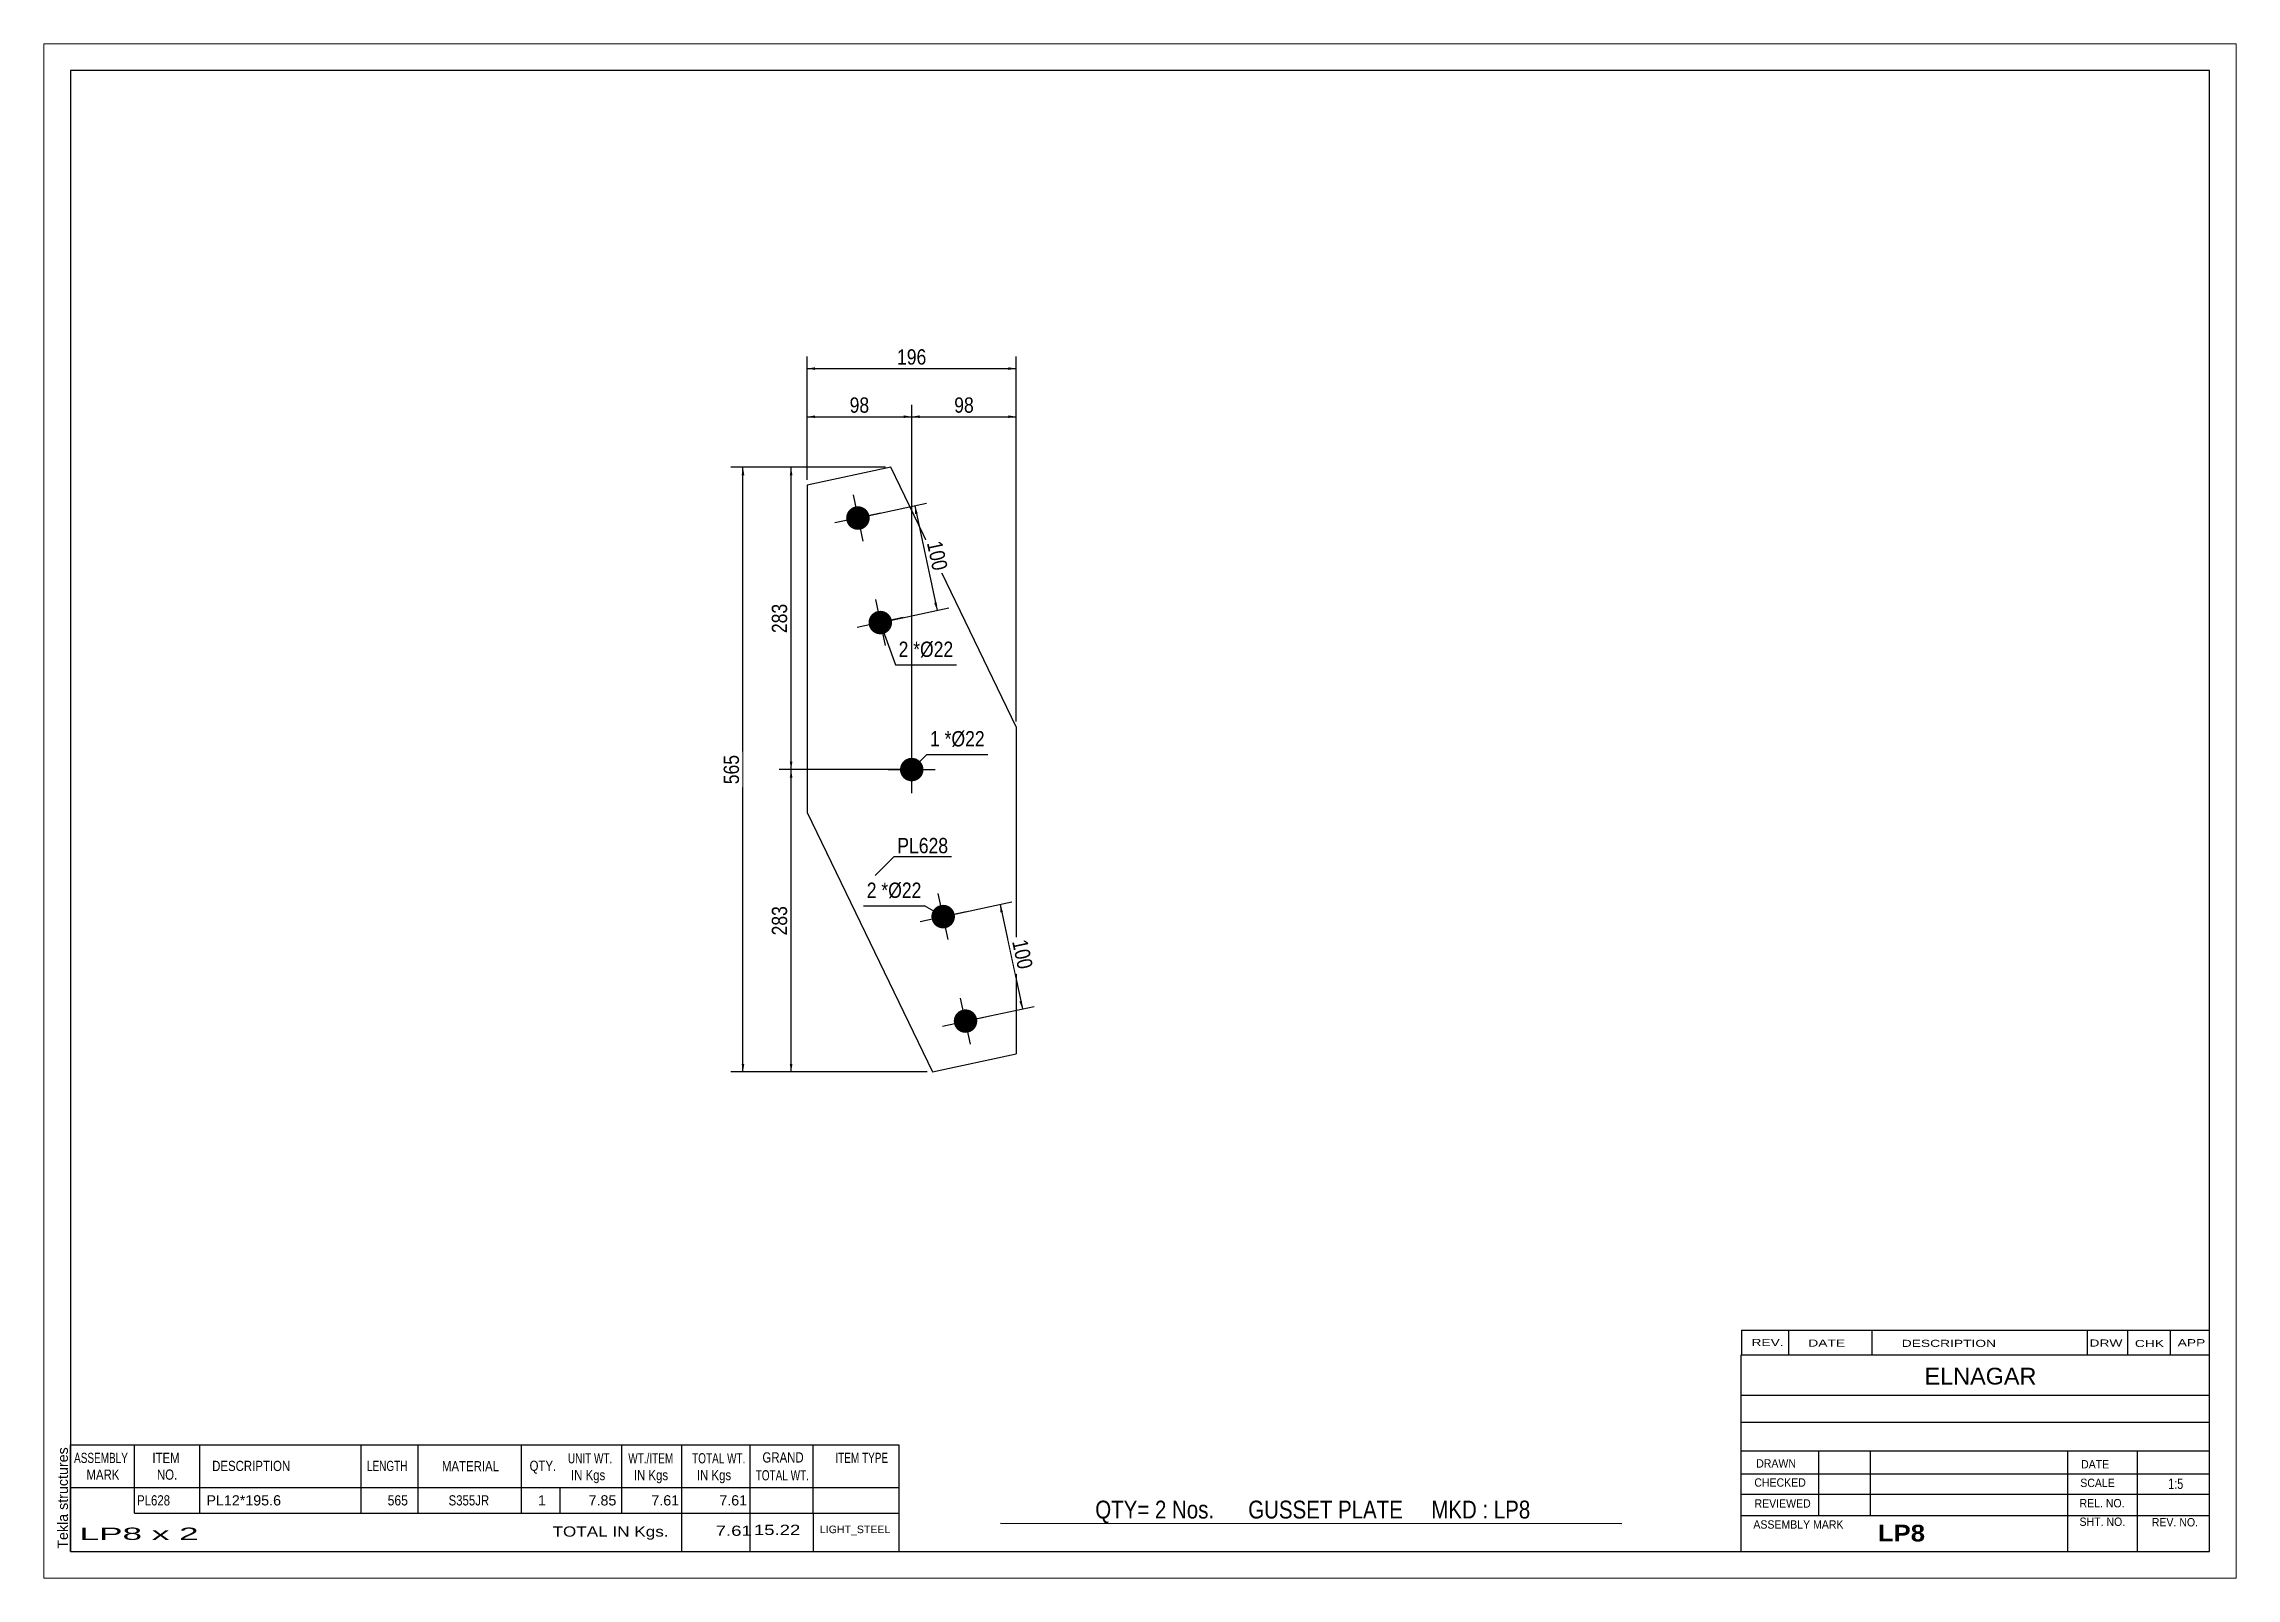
# Paper-space layout 'Layout1' of a CAD drawing. Header units: millimetres. Extents: x 0 to 410, y 0 to 287.
# The model-space entities are those that its viewports show. They can reach past a viewport. Long polylines and large blocks are cut down to what shows.
import ezdxf

# ---------------------------------------------------------------- set-up
doc = ezdxf.new("R2010")
doc.units = ezdxf.units.MM
doc.layers.add('Viewport layer', color=7, linetype='Continuous', plot=False)
doc.styles.add('Arial', font='ARIAL.TTF', dxfattribs={"height": 0.2})
doc.styles.add('Arial Bold', font='ARIALBD.TTF', dxfattribs={"height": 0.2})
doc.styles.add('Arial Narrow', font='ARIALN.TTF', dxfattribs={"height": 0.2})

# ---------------------------------------------------------------- blocks, each defined once
blk = doc.blocks.new('Unknown-629109348-1212')
at = {"color": 5, "linetype": 'Continuous'}
for p, q in [((262.25, 130.75), (-137.75, 130.75)), ((-137.75, 130.75), (-137.75, -146.25)), ((262.25, -146.25), (262.25, 130.75)), ((-137.75, -146.25), (262.25, -146.25))]:
    blk.add_line(p, q, dxfattribs=at)
at = {"color": 174, "linetype": 'Continuous', "style": 'Arial'}
blk.add_text('Tekla structures', height=1.9102, rotation=90, dxfattribs=at).set_placement((-138.25, -145.75))
blk = doc.blocks.new('Bolt-629109348-1302 - 1222')
at = {"linetype": 'Continuous'}
for points in [[(23.28, -27.96, -1), (27.59, -27.04, -1)], [(27.47, -47.51, -1), (31.77, -46.59, -1)]]:
    blk.add_hatch(color=3, dxfattribs=at).paths.add_polyline_path(points)
at = {"color": 3, "linetype": 'Continuous'}
for p, q in [((26.36, -31.8), (24.52, -23.19)), ((21.13, -28.42), (29.74, -26.58)), ((30.54, -51.36), (28.7, -42.75)), ((25.31, -47.97), (33.92, -46.13))]:
    blk.add_line(p, q, dxfattribs=at)
blk = doc.blocks.new('Part-629109348-1318 - 1222')
at = {"color": 2, "linetype": 'Continuous'}
for p, q in [((15.65, 56.55), (0, 53.2)), ((39.11, 8), (15.65, 56.55)), ((0, 53.2), (0, -8)), ((39.11, 8), (39.11, -53.2)), ((0, -8), (23.47, -56.55)), ((23.47, -56.55), (39.11, -53.2))]:
    blk.add_line(p, q, dxfattribs=at)
blk = doc.blocks.new('Bolt-629109348-1261 - 1222')
at = {"linetype": 'Continuous'}
blk.add_hatch(color=3, dxfattribs=at).paths.add_polyline_path([(19.56, 2.2, -1), (19.56, -2.2, -1)])
at = {"color": 3, "linetype": 'Continuous'}
for p, q in [((19.56, -4.4), (19.56, 4.4)), ((15.16, 0), (23.96, 0))]:
    blk.add_line(p, q, dxfattribs=at)
blk = doc.blocks.new('Bolt-629109348-1297 - 1222')
at = {"linetype": 'Continuous'}
for points in [[(11.65, 47.51, -1), (7.34, 46.59, -1)], [(15.83, 27.96, -1), (11.53, 27.04, -1)]]:
    blk.add_hatch(color=3, dxfattribs=at).paths.add_polyline_path(points)
at = {"color": 3, "linetype": 'Continuous'}
for p, q in [((8.58, 51.36), (10.42, 42.75)), ((13.8, 47.97), (5.19, 46.13)), ((12.76, 31.8), (14.6, 23.19)), ((17.98, 28.42), (9.37, 26.58))]:
    blk.add_line(p, q, dxfattribs=at)
blk = doc.blocks.new('StraightDimension-629109348-1361 - 1222')
at = {"linetype": 'Continuous'}
for points in [[(-12.25, 55.05), (-12, 56.55), (-11.75, 55.05)], [(-11.75, -55.05), (-12, -56.55), (-12.25, -55.05)]]:
    blk.add_hatch(color=7, dxfattribs=at).paths.add_polyline_path(points)
at = {"color": 7, "linetype": 'Continuous'}
for p, q in [((14.65, 56.55), (-14.25, 56.55)), ((-12, -56.55), (-12, 56.55)), ((22.47, -56.55), (-14.25, -56.55))]:
    blk.add_line(p, q, dxfattribs=at)
at = {"color": 0}
blk.add_wipeout([(-12.15, 3.34), (-16.35, 3.34), (-16.35, -3.34), (-12.15, -3.34)], dxfattribs=at)
at = {"color": 3, "style": 'Arial Narrow'}
blk.add_text('565', height=2.863, rotation=90.0002, dxfattribs=at).set_placement((-12.75, -2.74))
blk = doc.blocks.new('StraightDimension-629109348-1332 - 1222')
at = {"linetype": 'Continuous'}
for points in [[(20.2, 47.81), (20.13, 49.33), (20.69, 47.91)], [(24.24, 31.29), (24.31, 29.77), (23.75, 31.18)]]:
    blk.add_hatch(color=7, dxfattribs=at).paths.add_polyline_path(points)
at = {"color": 7, "linetype": 'Continuous'}
for p, q in [((10.47, 47.26), (22.33, 49.8)), ((20.13, 49.33), (24.31, 29.77)), ((14.66, 27.7), (26.51, 30.24))]:
    blk.add_line(p, q, dxfattribs=at)
at = {"color": 0}
blk.add_wipeout([(23.07, 36.31), (27.17, 37.19), (25.78, 43.73), (21.67, 42.85)], dxfattribs=at)
at = {"color": 3, "style": 'Arial Narrow'}
blk.add_text('100', height=2.863, rotation=-77.9337, dxfattribs=at).set_placement((22.38, 42.39))
blk = doc.blocks.new('StraightDimension-629109348-1350 - 1222')
at = {"linetype": 'Continuous'}
for points in [[(36.14, -26.74), (36.07, -25.22), (36.63, -26.64)], [(40.18, -43.26), (40.25, -44.78), (39.69, -43.37)]]:
    blk.add_hatch(color=7, dxfattribs=at).paths.add_polyline_path(points)
at = {"color": 7, "linetype": 'Continuous'}
for p, q in [((26.41, -27.29), (38.27, -24.75)), ((36.07, -25.22), (40.25, -44.78)), ((30.59, -46.84), (42.45, -44.31))]:
    blk.add_line(p, q, dxfattribs=at)
at = {"color": 0}
blk.add_wipeout([(39.01, -38.24), (43.11, -37.36), (41.72, -30.82), (37.61, -31.7)], dxfattribs=at)
at = {"color": 3, "style": 'Arial Narrow'}
blk.add_text('100', height=2.863, rotation=-77.9337, dxfattribs=at).set_placement((38.32, -32.16))
blk = doc.blocks.new('StraightDimension-629109348-1374 - 1222')
at = {"linetype": 'Continuous'}
for points in [[(-3.25, -1.5), (-3, 0), (-2.75, -1.5)], [(-2.75, -55.05), (-3, -56.55), (-3.25, -55.05)]]:
    blk.add_hatch(color=7, dxfattribs=at).paths.add_polyline_path(points)
at = {"color": 7, "linetype": 'Continuous'}
for p, q in [((18.56, 0), (-5.25, 0)), ((-3, -56.55), (-3, 0)), ((22.47, -56.55), (-5.25, -56.55))]:
    blk.add_line(p, q, dxfattribs=at)
at = {"color": 0}
blk.add_wipeout([(-3.15, -24.93), (-7.35, -24.93), (-7.35, -31.62), (-3.15, -31.62)], dxfattribs=at)
at = {"color": 3, "style": 'Arial Narrow'}
blk.add_text('283', height=2.863, rotation=90.0002, dxfattribs=at).set_placement((-3.75, -31.02))
blk = doc.blocks.new('StraightDimension-629109348-1391 - 1222')
at = {"linetype": 'Continuous'}
for points in [[(-3.25, 55.05), (-3, 56.55), (-2.75, 55.05)], [(-2.75, 1.5), (-3, 0), (-3.25, 1.5)]]:
    blk.add_hatch(color=7, dxfattribs=at).paths.add_polyline_path(points)
at = {"color": 7, "linetype": 'Continuous'}
for p, q in [((14.65, 56.55), (-5.25, 56.55)), ((-3, 0), (-3, 56.55)), ((18.56, 0), (-5.25, 0))]:
    blk.add_line(p, q, dxfattribs=at)
at = {"color": 0}
blk.add_wipeout([(-3.15, 31.62), (-7.35, 31.62), (-7.35, 24.93), (-3.15, 24.93)], dxfattribs=at)
at = {"color": 3, "style": 'Arial Narrow'}
blk.add_text('283', height=2.863, rotation=90.0002, dxfattribs=at).set_placement((-3.75, 25.53))
blk = doc.blocks.new('StraightDimension-629109348-1409 - 1222')
at = {"linetype": 'Continuous'}
for points in [[(1.5, 74.75), (0, 75), (1.5, 75.25)], [(37.61, 75.25), (39.11, 75), (37.61, 74.75)]]:
    blk.add_hatch(color=7, dxfattribs=at).paths.add_polyline_path(points)
at = {"color": 7, "linetype": 'Continuous'}
for p, q in [((0, 54.2), (0, 77.25)), ((0, 75), (39.11, 75)), ((39.11, 9), (39.11, 77.25))]:
    blk.add_line(p, q, dxfattribs=at)
at = {"color": 0}
blk.add_wipeout([(22.9, 75.15), (22.9, 79.35), (16.21, 79.35), (16.21, 75.15)], dxfattribs=at)
at = {"color": 3, "style": 'Arial Narrow'}
blk.add_text('196', height=2.863, dxfattribs=at).set_placement((16.81, 75.75))
blk = doc.blocks.new('StraightDimension-629109348-1422 - 1222')
at = {"linetype": 'Continuous'}
for points in [[(1.5, 65.75), (0, 66), (1.5, 66.25)], [(18.06, 66.25), (19.56, 66), (18.06, 65.75)]]:
    blk.add_hatch(color=7, dxfattribs=at).paths.add_polyline_path(points)
at = {"color": 7, "linetype": 'Continuous'}
for p, q in [((0, 54.2), (0, 68.25)), ((0, 66), (19.56, 66)), ((19.56, 1), (19.56, 68.25))]:
    blk.add_line(p, q, dxfattribs=at)
at = {"color": 0}
blk.add_wipeout([(12.21, 66.15), (12.21, 70.35), (7.35, 70.35), (7.35, 66.15)], dxfattribs=at)
at = {"color": 3, "style": 'Arial Narrow'}
blk.add_text('98', height=2.863, dxfattribs=at).set_placement((7.95, 66.75))
blk = doc.blocks.new('StraightDimension-629109348-1439 - 1222')
at = {"linetype": 'Continuous'}
for points in [[(21.06, 65.75), (19.56, 66), (21.06, 66.25)], [(37.61, 66.25), (39.11, 66), (37.61, 65.75)]]:
    blk.add_hatch(color=7, dxfattribs=at).paths.add_polyline_path(points)
at = {"color": 7, "linetype": 'Continuous'}
for p, q in [((19.56, 1), (19.56, 68.25)), ((19.56, 66), (39.11, 66)), ((39.11, 9), (39.11, 68.25))]:
    blk.add_line(p, q, dxfattribs=at)
at = {"color": 0}
blk.add_wipeout([(31.76, 66.15), (31.76, 70.35), (26.91, 70.35), (26.91, 66.15)], dxfattribs=at)
at = {"color": 3, "style": 'Arial Narrow'}
blk.add_text('98', height=2.863, dxfattribs=at).set_placement((27.51, 66.75))
blk = doc.blocks.new('CBS_CALLOFF-629109348-1574')
at = {"color": 7, "linetype": 'Continuous'}
blk.add_line((36.13, -140.98), (152.36, -141), dxfattribs=at)
at = {"color": 3, "linetype": 'Continuous', "style": 'Arial Narrow'}
blk.add_text('QTY= 2 Nos.      GUSSET PLATE     MKD : LP8', height=3.3405, dxfattribs=at).set_placement((53.88, -140.09))
blk = doc.blocks.new('CBS_BOM-629109348-1573')
at = {"color": 7, "linetype": 'Continuous'}
for p, q in [((-137.78, -134.28), (-137.78, -126.28)), ((-137.78, -126.28), (17.14, -126.28)), ((-125.78, -134.28), (-125.78, -126.28)), ((-113.59, -134.28), (-113.59, -126.28)), ((-83.43, -134.28), (-83.43, -126.28)), ((-72.75, -134.28), (-72.75, -126.28)), ((-53.43, -134.28), (-53.43, -126.28)), ((-34.63, -134.28), (-34.63, -126.28)), ((-23.42, -134.28), (-23.42, -126.28)), ((-10.63, -134.28), (-10.63, -126.28)), ((1.12, -134.28), (1.12, -126.28)), ((17.14, -126.29), (17.14, -134.27)), ((-137.78, -134.28), (17.14, -134.28)), ((-137.78, -139.08), (-137.78, -134.28)), ((-125.78, -139.08), (-125.78, -134.28)), ((-113.59, -139.08), (-113.59, -134.28)), ((-83.43, -139.08), (-83.43, -134.28)), ((-72.75, -139.08), (-72.75, -134.28)), ((-53.43, -139.08), (-53.43, -134.28)), ((-46.17, -139.08), (-46.17, -134.28)), ((-34.63, -139.08), (-34.63, -134.28)), ((-23.42, -139.08), (-23.42, -134.28)), ((-10.63, -139.08), (-10.63, -134.28)), ((1.14, -139.08), (1.14, -134.28)), ((17.14, -134.29), (17.14, -139.08)), ((-137.78, -146.28), (-137.78, -139.1)), ((-125.78, -139.08), (17.14, -139.08)), ((-23.42, -146.28), (-23.42, -139.1)), ((-10.63, -146.28), (-10.63, -139.1)), ((1.18, -146.28), (1.18, -139.1)), ((17.14, -139.08), (17.14, -146.28)), ((-137.78, -146.28), (17.14, -146.28))]:
    blk.add_line(p, q, dxfattribs=at)
at = {"color": 3, "linetype": 'Continuous', "style": 'Arial'}
for s, height, width, p in [('ASSEMBLY', 1.91, 0.7, (-137.1, -129.71)), ('MARK', 1.91, 0.8, (-134.78, -132.84)), ('ITEM', 1.91, 0.8, (-122.45, -129.71)), ('NO.', 1.91, 0.8, (-121.6, -132.84)), ('DESCRIPTION', 1.9102, 0.8, (-111.27, -131.21)), ('LENGTH', 1.91, 0.7, (-82.32, -131.21)), ('MATERIAL', 1.91, 0.8, (-68.3, -131.26)), ('QTY.', 1.91, 0.8, (-51.91, -131.18)), ('UNIT WT.', 1.91, 0.7, (-44.74, -129.78)), ('IN Kgs', 1.91, 0.8, (-44.16, -132.92)), ('WT./ITEM', 1.91, 0.7, (-33.45, -129.78)), ('IN Kgs', 1.91, 0.8, (-32.41, -132.92)), ('TOTAL WT.', 1.91, 0.7, (-21.51, -129.78)), ('IN Kgs', 1.91, 0.8, (-20.62, -132.92)), ('TOTAL WT.', 1.91, 0.7, (-9.62, -132.96)), ('GRAND', 1.91, 0.8, (-8.36, -129.62)), ('ITEM TYPE', 1.91, 0.7, (5.28, -129.7))]:
    blk.add_text(s, height=height, dxfattribs=dict(at, width=width)).set_placement(p)
at = {"color": 7, "linetype": 'Continuous', "style": 'Arial'}
for s, width, p in [('PL628', 0.8, (-125.32, -137.65)), ('565', 0.85, (-78.45, -137.65)), ('S355JR', 0.8, (-67.06, -137.65))]:
    blk.add_text(s, height=1.91, dxfattribs=dict(at, width=width)).set_placement(p)
for s, p in [('PL12*195.6', (-112.34, -137.65)), ('1', (-50.34, -137.65)), ('7.85', (-40.87, -137.65)), ('7.61', (-29.13, -137.65)), ('7.61', (-16.42, -137.65))]:
    blk.add_text(s, height=1.91, dxfattribs=at).set_placement(p)
at = {"color": 6, "linetype": 'Continuous', "style": 'Arial'}
for s, height, width, p in [('LP8 x 2', 2.292, 2.05, (-136.06, -144.09)), ('TOTAL IN Kgs.', 1.9102, 1.2, (-47.62, -143.48)), ('7.61', 1.91, 1.3, (-17.1, -143.33)), ('15.22', 1.91, 1.3, (-9.96, -143.17))]:
    blk.add_text(s, height=height, dxfattribs=dict(at, width=width)).set_placement(p)
blk.add_text('LIGHT_STEEL', height=1.4135, dxfattribs=at).set_placement((2.39, -142.83))
blk = doc.blocks.new('CBS_NAME_BLOG-629109348-1575')
at = {"color": 7, "linetype": 'Continuous'}
for p, q in [((174.66, -109.5), (262.18, -109.5)), ((174.66, -146.21), (174.66, -109.5)), ((174.66, -117.04), (262.18, -117.04)), ((174.73, -122.09), (262.25, -122.09)), ((174.66, -127.46), (262.18, -127.46)), ((189.18, -139.57), (189.18, -127.47)), ((198.87, -139.54), (198.87, -127.47)), ((235.78, -146.21), (235.78, -127.48)), ((248.83, -146.21), (248.83, -127.47)), ((174.67, -131.76), (262.25, -131.74)), ((174.66, -135.51), (262.18, -135.51)), ((174.66, -139.55), (262.18, -139.55)), ((174.66, -146.25), (262.25, -146.25))]:
    blk.add_line(p, q, dxfattribs=at)
at = {"color": 3, "linetype": 'Continuous', "style": 'Arial'}
blk.add_text('ELNAGAR', height=3.133, dxfattribs=at).set_placement((208.98, -115.03))
at = {"color": 3, "linetype": 'Continuous'}
for s, height, style, width, p in [('DRAWN', 1.566, 'Arial', 0.9, (177.49, -130.57)), ('DATE', 1.566, 'Arial', 0.9, (238.25, -130.73)), ('CHECKED', 1.566, 'Arial', 0.9, (177.14, -134.14)), ('SCALE', 1.566, 'Arial', 0.9, (238.1, -134.21)), ('1:5', 1.957, 'Arial Narrow', 0.9, (254.55, -134.57)), ('REVIEWED', 1.566, 'Arial', 0.9, (177.18, -138.06)), ('REL. NO.', 1.566, 'Arial', 0.9, (237.96, -138.01)), ('ASSEMBLY MARK', 1.5663, 'Arial', 0.9, (176.96, -141.99)), ('LP8', 3.131, 'Arial Bold', 1.1, (200.24, -144.39)), ('SHT. NO.', 1.566, 'Arial', 0.9, (237.96, -141.48)), ('REV. NO.', 1.566, 'Arial', 0.9, (251.48, -141.57))]:
    blk.add_text(s, height=height, dxfattribs=dict(at, style=style, width=width)).set_placement(p)
blk = doc.blocks.new('CBS_REVISION-629109348-1576')
at = {"color": 7, "linetype": 'Continuous'}
for p, q in [((174.74, -104.87), (262.24, -104.87)), ((174.74, -104.87), (174.74, -109.5)), ((183.54, -104.87), (183.54, -109.5)), ((199.13, -104.87), (199.13, -109.44)), ((239.39, -104.87), (239.39, -109.5)), ((246.93, -104.87), (246.93, -109.5)), ((254.88, -104.87), (254.88, -109.5)), ((174.74, -109.5), (262.24, -109.5))]:
    blk.add_line(p, q, dxfattribs=at)
at = {"color": 7, "style": 'Arial Narrow', "width": 1.7}
for s, height, p in [('REV.', 1.326, (176.6, -107.82)), ('APP', 1.326, (256.31, -107.87)), ('DATE', 1.326, (187.23, -107.94)), ('DESCRIPTION', 1.3257, (204.71, -107.99)), ('DRW', 1.326, (239.82, -107.93)), ('CHK', 1.326, (248.31, -108.02))]:
    blk.add_text(s, height=height, dxfattribs=at).set_placement(p)
blk = doc.blocks.new('Mark-629109348-1256 - 1222')
at = {"color": 0}
blk.add_wipeout([(24.81, 4.33), (24.81, 7.33), (22.98, 7.33), (22.98, 4.33)], dxfattribs=at)
blk.add_wipeout([(24.81, 4.33), (24.81, 7.33), (22.98, 7.33), (22.98, 4.33)], dxfattribs=at)
at = {"color": 7, "linetype": 'Continuous'}
blk.add_line((19.56, 0), (22.38, 2.83), dxfattribs=at)
at = {"color": 0}
blk.add_wipeout([(26.99, 4.33), (26.99, 7.33), (25.71, 7.33), (25.71, 4.33)], dxfattribs=at)
blk.add_wipeout([(26.99, 4.33), (26.99, 7.33), (25.71, 7.33), (25.71, 4.33)], dxfattribs=at)
at = {"color": 3, "style": 'Arial Narrow'}
blk.add_text('1', height=2.86, dxfattribs=at).set_placement((22.98, 4.33))
at = {"color": 0}
blk.add_wipeout([(33.2, 4.33), (33.2, 7.33), (26.99, 7.33), (26.99, 4.33)], dxfattribs=at)
blk.add_wipeout([(33.2, 4.33), (33.2, 7.33), (26.99, 7.33), (26.99, 4.33)], dxfattribs=at)
at = {"color": 7, "linetype": 'Continuous'}
blk.add_line((22.38, 2.83), (33.8, 2.83), dxfattribs=at)
at = {"color": 3, "style": 'Arial Narrow'}
for s, height, p in [('*', 2.86, (25.71, 4.33)), ('Ø22', 2.863, (26.99, 4.33))]:
    blk.add_text(s, height=height, dxfattribs=at).set_placement(p)
blk = doc.blocks.new('Mark-629109348-1293 - 1222')
at = {"color": 0}
blk.add_wipeout([(18.93, 21.07), (18.93, 24.07), (17.11, 24.07), (17.11, 21.07)], dxfattribs=at)
blk.add_wipeout([(18.93, 21.07), (18.93, 24.07), (17.11, 24.07), (17.11, 21.07)], dxfattribs=at)
at = {"color": 7, "linetype": 'Continuous'}
blk.add_line((13.68, 27.5), (16.51, 19.57), dxfattribs=at)
at = {"color": 0}
blk.add_wipeout([(21.11, 21.07), (21.11, 24.07), (19.83, 24.07), (19.83, 21.07)], dxfattribs=at)
blk.add_wipeout([(21.11, 21.07), (21.11, 24.07), (19.83, 24.07), (19.83, 21.07)], dxfattribs=at)
at = {"color": 3, "style": 'Arial Narrow'}
blk.add_text('2', height=2.86, dxfattribs=at).set_placement((17.11, 21.07))
at = {"color": 0}
blk.add_wipeout([(27.33, 21.07), (27.33, 24.07), (21.11, 24.07), (21.11, 21.07)], dxfattribs=at)
blk.add_wipeout([(27.33, 21.07), (27.33, 24.07), (21.11, 24.07), (21.11, 21.07)], dxfattribs=at)
at = {"color": 7, "linetype": 'Continuous'}
blk.add_line((16.51, 19.57), (27.93, 19.57), dxfattribs=at)
at = {"color": 3, "style": 'Arial Narrow'}
for s, height, p in [('*', 2.86, (19.83, 21.07)), ('Ø22', 2.863, (21.11, 21.07))]:
    blk.add_text(s, height=height, dxfattribs=at).set_placement(p)
blk = doc.blocks.new('Mark-629109348-1314 - 1222')
at = {"color": 0}
blk.add_wipeout([(26.37, -15.65), (26.37, -12.65), (16.87, -12.65), (16.87, -15.65)], dxfattribs=at)
blk.add_wipeout([(26.37, -15.65), (26.37, -12.65), (16.87, -12.65), (16.87, -15.65)], dxfattribs=at)
at = {"color": 7, "linetype": 'Continuous'}
for p, q in [((12.74, -19.79), (16.27, -16.25)), ((16.27, -16.25), (26.97, -16.25))]:
    blk.add_line(p, q, dxfattribs=at)
at = {"color": 3, "style": 'Arial Narrow'}
blk.add_text('PL628', height=2.863, dxfattribs=at).set_placement((16.87, -15.65))
blk = doc.blocks.new('Mark-629109348-1298 - 1222')
at = {"color": 0}
blk.add_wipeout([(12.98, -24), (12.98, -21), (11.15, -21), (11.15, -24)], dxfattribs=at)
blk.add_wipeout([(12.98, -24), (12.98, -21), (11.15, -21), (11.15, -24)], dxfattribs=at)
blk.add_wipeout([(15.16, -24), (15.16, -21), (13.88, -21), (13.88, -24)], dxfattribs=at)
blk.add_wipeout([(15.16, -24), (15.16, -21), (13.88, -21), (13.88, -24)], dxfattribs=at)
at = {"color": 3, "style": 'Arial Narrow'}
blk.add_text('2', height=2.86, dxfattribs=at).set_placement((11.15, -24))
at = {"color": 0}
blk.add_wipeout([(21.37, -24), (21.37, -21), (15.16, -21), (15.16, -24)], dxfattribs=at)
blk.add_wipeout([(21.37, -24), (21.37, -21), (15.16, -21), (15.16, -24)], dxfattribs=at)
at = {"color": 7, "linetype": 'Continuous'}
for p in [(10.55, -25.5), (25.44, -27.5)]:
    blk.add_line(p, (21.97, -25.5), dxfattribs=at)
at = {"color": 3, "style": 'Arial Narrow'}
for s, height, p in [('*', 2.86, (13.88, -24)), ('Ø22', 2.863, (15.16, -24))]:
    blk.add_text(s, height=height, dxfattribs=at).set_placement(p)

msp = doc.modelspace()

# ---------------------------------------------------------------- block references
for name in ['Unknown-629109348-1212', 'Part-629109348-1318 - 1222', 'Bolt-629109348-1297 - 1222', 'Bolt-629109348-1261 - 1222', 'Bolt-629109348-1302 - 1222', 'CBS_REVISION-629109348-1576', 'CBS_NAME_BLOG-629109348-1575', 'CBS_BOM-629109348-1573', 'CBS_CALLOFF-629109348-1574']:
    msp.add_blockref(name, (0, 0))

# ---------------------------------------------------------------- next in the draw order: block references
for name in ['StraightDimension-629109348-1361 - 1222', 'StraightDimension-629109348-1350 - 1222']:
    msp.add_blockref(name, (0, 0))

# ---------------------------------------------------------------- next in the draw order: block references
for name in ['StraightDimension-629109348-1332 - 1222', 'StraightDimension-629109348-1374 - 1222']:
    msp.add_blockref(name, (0, 0))

# ---------------------------------------------------------------- next in the draw order: block references
for name in ['StraightDimension-629109348-1391 - 1222', 'Mark-629109348-1314 - 1222']:
    msp.add_blockref(name, (0, 0))

# ---------------------------------------------------------------- next in the draw order: block references
for name in ['StraightDimension-629109348-1409 - 1222', 'Mark-629109348-1298 - 1222']:
    msp.add_blockref(name, (0, 0))

# ---------------------------------------------------------------- next in the draw order: block references
msp.add_blockref('StraightDimension-629109348-1422 - 1222', (0, 0))

# ---------------------------------------------------------------- next in the draw order: block references
msp.add_blockref('StraightDimension-629109348-1439 - 1222', (0, 0))

# ---------------------------------------------------------------- next in the draw order: block references
for name in ['Mark-629109348-1293 - 1222', 'Mark-629109348-1256 - 1222']:
    msp.add_blockref(name, (0, 0))

psp = doc.layouts.get("Layout1")

# ---------------------------------------------------------------- viewports
at = {"layer": 'Viewport layer', "view_target_point": (62.25, -7.75)}
psp.add_viewport(center=(205, 143.5), size=(410, 287), view_center_point=(0, 0), view_height=287, dxfattribs=at)

doc.saveas('drawing.dxf')
